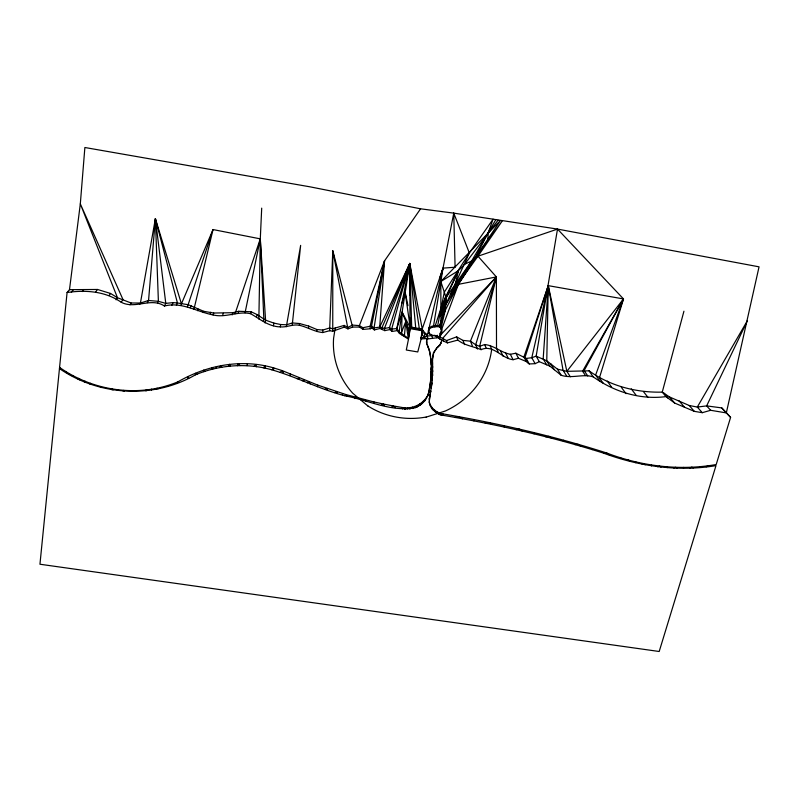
<?xml version="1.0" encoding="UTF-8"?>
<svg xmlns="http://www.w3.org/2000/svg" width="799" height="799" viewBox="0 0 799 799"><rect width="100%" height="100%" fill="white"/><g stroke="black" fill="none" stroke-linecap="round" stroke-linejoin="round"><path stroke-width="1.2" d="M409.597 295.49L409.777 263.48L379.705 327.091L379.924 328.499L384.808 330.636L389.832 329.578L392.139 331.445L397.253 330.586L399.49 333.463L408.489 339.176L406.292 350.012L417.767 351.95L421.123 338.996L422.142 329.218L443.026 268.124L453.762 213.133L557.502 229.083L759.05 266.836L726.331 412.883L721.777 407.909L706.646 405.892L697.307 407.071L689.207 405.483L669.582 397.013L662.261 392.119C636.413 392.788 610.096 386.027 589.043 370.826L566.861 371.325L557.452 369.158L546.766 360.818L536.159 356.174L531.784 357.712L526.251 358.431L515.844 353.218L510.341 354.287C501.033 352.659 494.112 345.338 484.613 344.549L479.65 346.357L475.685 344.788L470.431 341.173L462.951 340.394L456.638 336.868L446.561 340.564L439.041 336.499L496.379 276.933L477.962 256.209L502.481 220.624L475.375 257.668L445.752 304.659L439.59 326.841M440.738 329.368L445.253 310.322L445.752 304.659L469.353 252.983L453.762 213.133L420.574 208.809L310.112 186.846L84.874 147.505L80.319 203.855L69.493 289.667L67.086 292.494L59.456 368.579C98.996 395.954 153.588 399.11 195.425 374.831C219.425 364.783 246.791 362.736 271.89 369.827C296.679 377.018 319.8 389.233 344.888 395.785C367.82 400.049 391.52 412.234 415.09 407.74C423.53 404.693 429.173 396.504 429.592 387.605C431.56 375.49 432.209 362.736 429.313 350.721C428.594 346.976 424.239 341.553 427.874 338.386L421.123 338.996M67.086 292.494C85.863 289.817 105.318 291.245 121.208 302.242C135.081 309.672 151.071 297.038 164.434 306.017C181.573 301.603 196.874 311.75 213.063 314.946C225.877 318.122 238.012 310.751 250.656 313.717C260.164 319.121 268.664 326.651 280.339 326.901C286.881 327.51 292.834 323.925 299.415 325.283C307.415 327.121 314.536 331.805 322.776 332.554L322.796 330.057L329.578 327.98L332.704 328.739L344.159 325.413L347.865 327.43L352.459 325.083L359.38 325.612L362.926 327.7L371.535 325.992L384.559 260.834L420.574 208.809M261.702 208.139L260.294 238.861L258.866 319.061M420.823 337.897L424.609 337.288L424.678 332.654L421.602 333.453L424.998 338.646M59.456 368.579L39.95 564.234L659.195 651.495L715.984 465.627C678.141 472.009 639.26 466.376 603.485 453.113C550.151 436.234 495.39 424.189 440.279 414.841L440.309 413.413L436.054 411.335L432.529 408.279L429.972 404.434L429.253 401.567L432.369 379.635L432.599 356.724L433.477 352.749L437.103 347.535L433.787 352.739L432.449 359.35M316.903 331.565L316.953 329.548L308.674 326.072L299.545 323.545L292.444 322.946L286.551 324.774L280.659 324.524L273.867 323.096L265.578 320.149L257.018 314.556L251.106 311.77L238.741 311.28L232.809 312.699L213.723 313.038L203.715 311.31L188.354 304.739L177.438 302.981L173.193 302.611L165.783 303.37L158.392 301.323L148.554 300.484L140.434 303.021L131.096 303.001L117.473 297.737L110.552 293.463L97.508 289.468L69.493 289.667M432.609 374.691L432.559 375.72L432.529 362.526M428.733 392.329L430.961 379.625L431.2 367.32M429.562 388.544L429.902 387.036M273.558 370.207L273.658 367.9C241.478 358.511 206.691 365.223 178.037 381.772C139.505 397.942 93.513 391.32 59.615 367.45L60.185 368.908M401.537 334.751L402.117 312.109L409.777 263.48L422.591 330.786L420.993 338.536M430.491 391.989L430.711 390.941L429.233 400.089M308.564 328.249L308.674 326.072M487.869 239.151L488.199 232.679L493.093 219.186L469.353 252.983L444.304 292.174L437.492 326.571L431.78 327.36L429.123 329.078L428.614 331.555L428.843 328.139C435.954 322.456 446.102 326.322 440.149 336.429L439.16 338.187L440.149 336.429L440.299 333.303M431.42 386.836L431.26 387.885L431.989 382.941L431.859 383.76M434.726 411.495L434.786 410.416L434.726 411.495L440.279 414.841M421.343 404.174L421.413 402.876L424.968 399.51L427.705 395.515L428.903 391.57M426.996 339.046L438.052 337.637L441.677 340.184L441.547 341.183M429.093 401.977C428.853 401.338 430.571 407.61 432.189 408.888L434.316 411.006M370.297 328.769L370.037 326.781L384.559 260.834L374.072 327.93L379.705 327.091L384.559 260.834L359.38 325.612L359.52 327.071L363.116 329.398L370.297 328.769L371.795 327.89L371.535 325.992L374.072 327.93L374.361 329.927L379.924 328.499M299.415 325.283L299.545 323.545M408.489 339.176L410.007 327.141L409.777 263.48L382.032 327.53L382.371 329.568M439.81 414.561L440.309 413.413C496.499 423.041 552.319 435.505 606.641 452.993C641.387 466.216 679.45 471.001 716.194 464.539L730.596 417.398L726.531 412.943L710.661 410.296L702.281 412.683L694.321 411.355L674.676 403.066L666.006 396.614C640.149 399.979 614.171 391.83 593.168 376.818C582.611 373.622 571.704 378.866 561.168 375.27L549.952 366.172L539.315 361.677L535.11 363.665L529.258 363.964L526.341 361.548L518.471 358.272L513.078 359.71C501.672 358.511 493.273 344.099 481.078 349.662C473.338 346.406 464.648 345.538 457.847 340.084L447.36 342.891L441.647 340.104L441.477 341.413M445.752 304.659L446.471 296.968L458.446 270.661L464.698 264.209L498.037 220.234M292.224 325.113L300.644 245.383L286.332 326.721M79.58 379.815L79.66 378.956M342.411 395.016L342.571 393.517M438.681 414.122L438.821 412.833L438.212 413.832M426.736 343.031L426.686 339.505M440.619 343.6L439.869 345.038L440.928 342.971L440.539 343.77M431.34 369.797L431.33 368.499M440.289 326.881L446.471 296.968L471.62 261.013L495.69 219.875M280.339 326.901L280.659 324.524M84.874 382.012L84.994 381.133L84.215 381.702M635.824 462.731L635.934 461.952M430.611 406.431L430.411 405.812M69.263 374.551L69.393 373.652M195.425 374.831L195.655 373.273L197.103 374.341M187.665 378.426L187.875 377.078L188.734 378.097M216.219 368.239L216.479 366.521M273.458 325.742L273.867 323.096M303.7 381.363L303.96 379.715L302.252 380.813M247.031 365.622L247.33 363.735M317.493 386.726L317.752 385.118L282.097 370.586L273.658 367.9L271.89 369.827M433.487 326.252L443.026 268.124L455.09 267.236L453.762 213.133M477.962 256.209L450.476 294.581L471.62 261.013L475.375 257.668L477.962 256.209L557.502 229.083L536.159 356.174L539.315 361.677M289.987 375.66L290.277 373.882M112.299 389.832L112.429 389.053L113.238 389.862M440.129 326.801L440.918 322.067L445.253 310.322L458.376 284.334L496.379 276.933L496.509 348.424L498.466 352.549M373.812 403.365L374.052 401.977L345.707 394.486L317.752 385.118M651.415 465.927L651.565 465.048M354.876 398.571L355.116 397.193M620.533 458.516L620.703 457.577M667.365 467.625L667.505 466.866M402.446 408.928L402.686 407.58C409.238 408.629 416.149 406.901 421.413 402.876L421.942 403.635M265.068 322.976L265.578 320.149L260.294 238.861L213.033 229.563L180.874 305.148M443.175 415.52L443.415 414.182M592.249 449.617L592.439 448.569M473.887 420.893L474.127 419.575M504.189 427.006L504.419 425.737M563.405 441.388L563.615 440.249M263.34 321.318L263.83 318.701L260.294 238.861L235.036 313.787M534.042 433.837L534.261 432.629M683.475 468.304L683.654 467.375M397.253 330.586L396.833 328.589L409.777 263.48L419.275 328.439L422.142 329.218L427.205 336.079L427.904 338.466M408.389 338.726L410.396 328.709L405.193 292.624L401.877 303.23M260.294 238.861L245.063 312.769M256.539 316.843L257.018 314.556M424.639 401.068L425.687 399.11M438.052 337.637L437.233 335.37L436.454 336.279L431.031 335.061L429.403 333.812L428.334 330.616M429.612 396.064L429.832 395.016M699.724 467.475L699.914 466.606M151.371 390.042L151.58 389.123M433.418 410.227L433.607 409.388L433.008 409.737M250.656 313.717L251.106 311.77M455.21 284.474L458.446 270.661L440.828 281.498L440.918 322.067L439.27 326.411M437.133 413.303L437.403 412.144L436.723 412.813M441.467 341.353L440.838 343.141M416.838 407.001L417.208 405.463L418.147 406.142M211.715 369.298L212.174 367.49L212.814 368.998M439.011 346.067L437.443 347.435L439.999 344.639M683.934 311.211L662.261 392.119L666.006 396.614M238.222 313.228L238.741 311.28M419.275 328.439L415.74 328.049L409.777 263.48L391.67 329.058L392.139 331.445M232.169 314.926L232.809 312.699M441.447 415.19L441.837 413.862L441.977 415.27M557.502 229.083L623.49 298.936L599.43 377.877L603.335 383.43M440.149 336.429L439.07 338.047L438.651 336.469L439.051 337.827L439.929 335.76M222.581 315.535L223.281 313.298M429.193 399.011L429.243 398.292M415.74 328.049L411.695 327.121L409.777 263.48L389.453 327.59L389.832 329.578M401.188 333.193L405.782 321.488L408.289 338.347L399.14 331.785L396.833 328.589L402.117 312.109L410.007 327.141L411.695 327.121M440.629 312.659L445.762 296.669L458.446 270.661M431.21 364.923L430.871 358.162M434.906 326.741L440.529 309.513L445.762 296.669L440.828 281.498L500.384 220.604L450.476 294.581M412.094 408.529L412.544 407.15L413.283 408.289M439.52 278.721L443.026 268.124L427.205 336.079L424.609 337.288M409.637 409.008L410.107 407.63L410.237 408.888M213.063 314.946L213.723 313.038M429.852 404.783L429.652 404.164M210.237 313.767L210.786 312.209M526.341 361.548L523.904 357.013L548.254 285.652L623.49 298.936L595.635 374.991L600.029 381.283M437.233 335.37L437.293 337.068L437.992 336.549L439.08 337.188L439.16 338.187L439.71 336.359L439.08 337.188L436.913 336.709C437.123 335.94 437.363 337.078 439.27 336.759L438.801 337.927L437.872 337.088M439.899 334.182L458.376 284.334M432.529 360.219L432.439 360.069M203.236 312.589L203.715 311.31M409.777 263.48L384.429 328.429L384.808 330.636M197.613 310.711L198.222 309.173M427.145 344.159L429.752 351.61L430.591 356.843M65.598 372.344L65.957 371.475L66.307 372.674M193.937 309.243L213.033 229.563L187.385 306.956M435.695 412.194L436.054 411.335M426.696 341.812L426.756 342.342M190.252 307.755L191.201 305.528M228.694 366.332L229.553 364.284L230.432 366.212M167.301 386.446L167.74 385.508L168.369 386.197M176.399 305.198L177.438 302.981L155.386 218.656L140.434 303.021L139.685 304.299M237.443 365.732L238.432 363.675L240 365.572M171.915 305.238L173.193 302.611M298.636 379.335L299.375 377.837L297.178 378.786M164.434 306.017L165.783 303.37L155.386 218.656L148.554 300.484L147.316 302.671M475.375 257.668L488.199 232.679M157.553 302.881L158.392 301.323L155.386 218.656L181.453 303.9M570.316 376.808L566.861 371.325L623.49 298.936L584.119 370.586L587.714 375.9M432.189 408.888L432.529 408.279L432.009 408.329M623.49 298.936L582.591 371.225L585.467 375.52M177.368 382.931L178.037 381.772L179.076 382.531M431.031 361.538L431.051 362.247M432.708 371.575L432.668 370.576M219.615 367.47L220.784 365.552L221.762 367.33M129.967 304.818L131.096 303.001M344.888 395.785L345.707 394.486L347.445 396.434M404.314 409.138L405.153 407.85L405.872 409.168M121.208 302.242L122.976 299.535L80.319 203.855L117.473 297.737L116.065 299.825M109.103 295.52L110.552 293.463M431.25 375.27L431.2 376.529M95.81 291.715L97.508 289.468M432.619 357.383L432.599 356.724M82.277 291.555L83.905 289.518M263.37 367.83L265.008 365.862L265.058 368.209M71.301 292.234L73.418 289.717M156.165 389.283L157.063 388.254L157.972 388.853M123.076 391.041L123.675 390.401L124.364 391.081M307.325 382.841L308.544 381.582L310.212 383.929M72.29 376.119L72.919 375.47L73.059 376.479M145.338 390.761L146.087 389.992L146.587 390.801M77.873 378.956L78.482 378.346L78.552 379.285M280.229 372.314L282.097 370.586L283.525 373.063M437.512 347.156L436.833 347.745M134.202 391.35L134.931 390.711L135.59 391.39M428.414 347.655L428.644 348.174M254.052 366.202L256.209 364.464L256.419 366.731M427.944 395.325L427.775 396.074M391.72 407.021L393.118 405.922L402.686 407.58M432.649 367.45L432.619 366.481M89.528 383.919L90.317 383.31L90.816 384.249M334.841 392.649L336.349 391.57L337.488 393.478M111.52 389.632L112.429 389.053M100.384 387.195L101.273 386.686L101.783 387.565M706.166 466.786L708.054 465.737M689.897 468.124L691.774 467.155L693.292 467.904M464.698 264.209L471.62 261.013M381.343 405.003L383.57 404.054L393.118 405.922L395.185 407.67M431.36 371.355L431.36 372.164M324.823 389.353L327.021 388.454L327.48 390.192M322.776 332.554L329.607 330.706L332.754 331.235L344.259 327.121L347.955 328.888L352.609 327.061L359.52 327.071M362.356 400.539L364.564 399.69L366.322 401.557M673.737 467.954L675.554 467.285L677.083 468.224M657.687 466.766L659.505 466.117L661.043 467.035M426.157 417.138L445.502 410.936A79.63 76.225 -15 0 0 491.685 349.133L489.997 345.458M626.516 460.374L628.264 459.924L629.762 461.123M641.967 464.079L643.704 463.66L645.202 464.828M426.756 333.792L427.205 336.079L434.956 335.31M454.911 417.497L458.816 416.788L462.471 418.806M516.034 429.652L519.4 429.093L522.296 431.041M485.223 423.11L489.328 422.561L492.254 424.499M545.697 436.783L549.003 436.354L551.859 438.301M396.833 328.589L391.67 329.058L389.453 327.59L384.429 328.429L379.705 327.091M574.861 444.604L578.096 444.324L580.913 446.261M603.485 453.113L606.641 452.993L609.427 454.891M316.953 329.548L322.796 330.057M410.396 328.709L422.591 330.786M441.537 328.729L439.69 326.981L437.433 326.571L437.133 325.642M374.052 401.977L383.57 404.054L384.309 405.572M430.961 379.625L430.801 380.903M371.795 327.89L374.361 329.927M367.979 406.092L352.739 393.218A79.63 76.225 -15 0 1 333.592 338.317L335.21 328.009M438.411 337.168L436.893 335.82M721.777 407.909L730.596 417.398M710.661 410.296L706.646 405.892L747.465 320.539L697.307 407.071L702.281 412.683M689.207 405.483L694.321 411.355M678.99 400.768L684.513 407.22M669.582 397.013L674.676 403.066M204.884 371.395L203.775 370.067L203.855 371.675M663.949 393.138L668.244 398.272M643.465 391.63L647.969 397.353M631.28 388.903L636.224 395.385M621.272 387.225L626.056 393.677M607.26 381.053L611.644 387.185M589.043 370.826L593.168 376.818M566.761 376.209L563.035 370.217L548.254 285.652L524.973 357.513L527.799 362.756M557.452 369.158L561.168 375.27M550.781 363.815L554.316 369.717M549.952 366.172L546.766 360.818L548.254 285.652L566.861 371.325M546.676 364.793L543.17 358.821L548.254 285.652L531.784 357.712L535.11 363.665M526.251 358.431L529.258 363.964M515.844 353.218L518.471 358.272M510.341 354.287L513.078 359.71M505.417 352.529L508.104 357.992M500.703 351.24L503.13 356.264M484.613 344.549L486.251 348.214M481.078 349.662L479.65 346.357L496.379 276.933L442.726 338.307L443.655 341.083M419.385 404.274L419.795 405.243M477.482 349.053L475.685 344.788L496.379 276.933L470.431 341.173L472.379 345.937M409.438 330.826L402.117 312.109L399.14 331.785L399.49 333.463M462.951 340.394L464.599 344.619M456.638 336.868L457.847 340.084M446.561 340.564L447.36 342.891M440.629 326.861L440.948 327.79M439.37 326.052L439.69 326.981M439.041 336.499L439.969 339.345M434.626 325.622L434.926 326.551M436.254 335.979L436.813 337.747M431.49 326.421L431.78 327.36M431.6 334.561L431.889 335.51M431.909 335.93L432.559 338.087M430.741 334.112L431.031 335.061M428.843 328.139L429.123 329.078M429.113 332.873L429.403 333.812M409.218 333.323L405.782 321.488L404.314 336.519M419.845 403.954L420.144 405.003M421.892 334.152L421.752 333.662L421.542 335.87M417.208 405.463L417.547 406.691M405.193 292.624L407.979 305.637M424.968 399.51L425.118 400.289M414.921 406.421L415.09 407.74M362.926 327.7L363.116 329.398M407.63 407.87L407.76 409.188M405.153 407.85L405.273 409.288M352.609 327.061L332.793 250.756L329.607 330.706M423.29 401.278L423.36 402.416M347.955 328.888L332.793 250.756L332.754 331.235M344.159 325.413L344.259 327.121M409.667 317.533L410.007 327.141M441.228 327.8L441.228 328.938M426.137 417.038A79.63 76.225 -15 0 1 367.969 405.992M432.359 378.826L432.309 379.855L432.359 378.826M445.762 296.669L440.728 315.805L446.471 296.968L445.762 296.669M439.68 345.048L439.32 345.518L439.68 345.048M437.053 336.329L436.454 336.279L437.053 336.329M422.072 329.727L410.316 327.73L422.222 330.257L422.072 329.727"/></g></svg>
